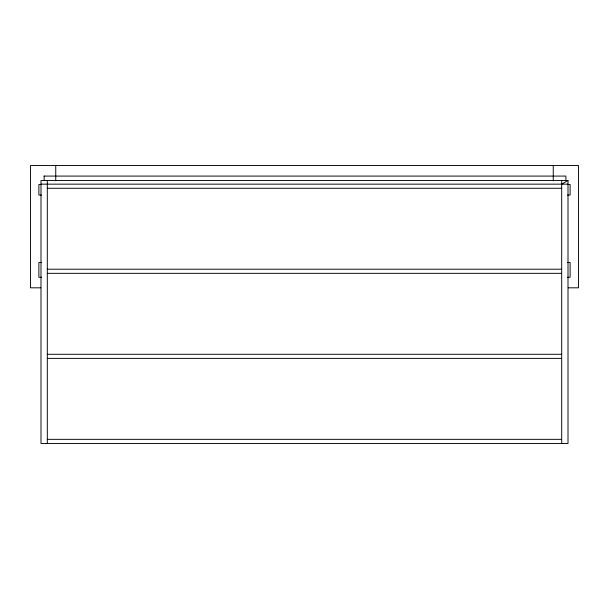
<?xml version="1.0" encoding="UTF-8"?>
<svg xmlns="http://www.w3.org/2000/svg" width="609" height="609" viewBox="0 0 609 609"><rect width="100%" height="100%" fill="white"/><g stroke="black" fill="none" stroke-linecap="round" stroke-linejoin="round"><path stroke-width="0.91" d="M561.688 184.154L568.007 180.5L568.007 443.459L40.993 443.459L40.993 180.5L568.007 180.5M43.977 176.085L565.898 176.085L565.898 180.82M40.993 184.154L568.007 184.154M41.519 184.512L38.885 184.512L38.885 195.055L41.519 195.055M567.481 184.512L570.115 184.512L570.115 195.055L567.481 195.055M47.312 188.272L561.688 188.272M41.519 262.509L38.885 262.509L38.885 277.27L41.519 277.27M567.481 262.509L570.115 262.509L570.115 277.27L567.481 277.27M47.312 269.208L561.688 269.208M47.312 273.327L561.688 273.327M40.757 287.813L30.45 287.813L30.45 165.541L578.55 165.541L578.55 287.813L568.243 287.813M47.312 354.278L561.688 354.278M47.312 358.389L561.688 358.389M47.312 439.34L561.688 439.34M561.688 180.5L561.688 443.459M553.254 165.541L553.254 180.706M55.746 165.541L55.746 180.706M47.312 180.5L47.312 443.459M44.152 176.085L44.152 180.652"/></g></svg>
